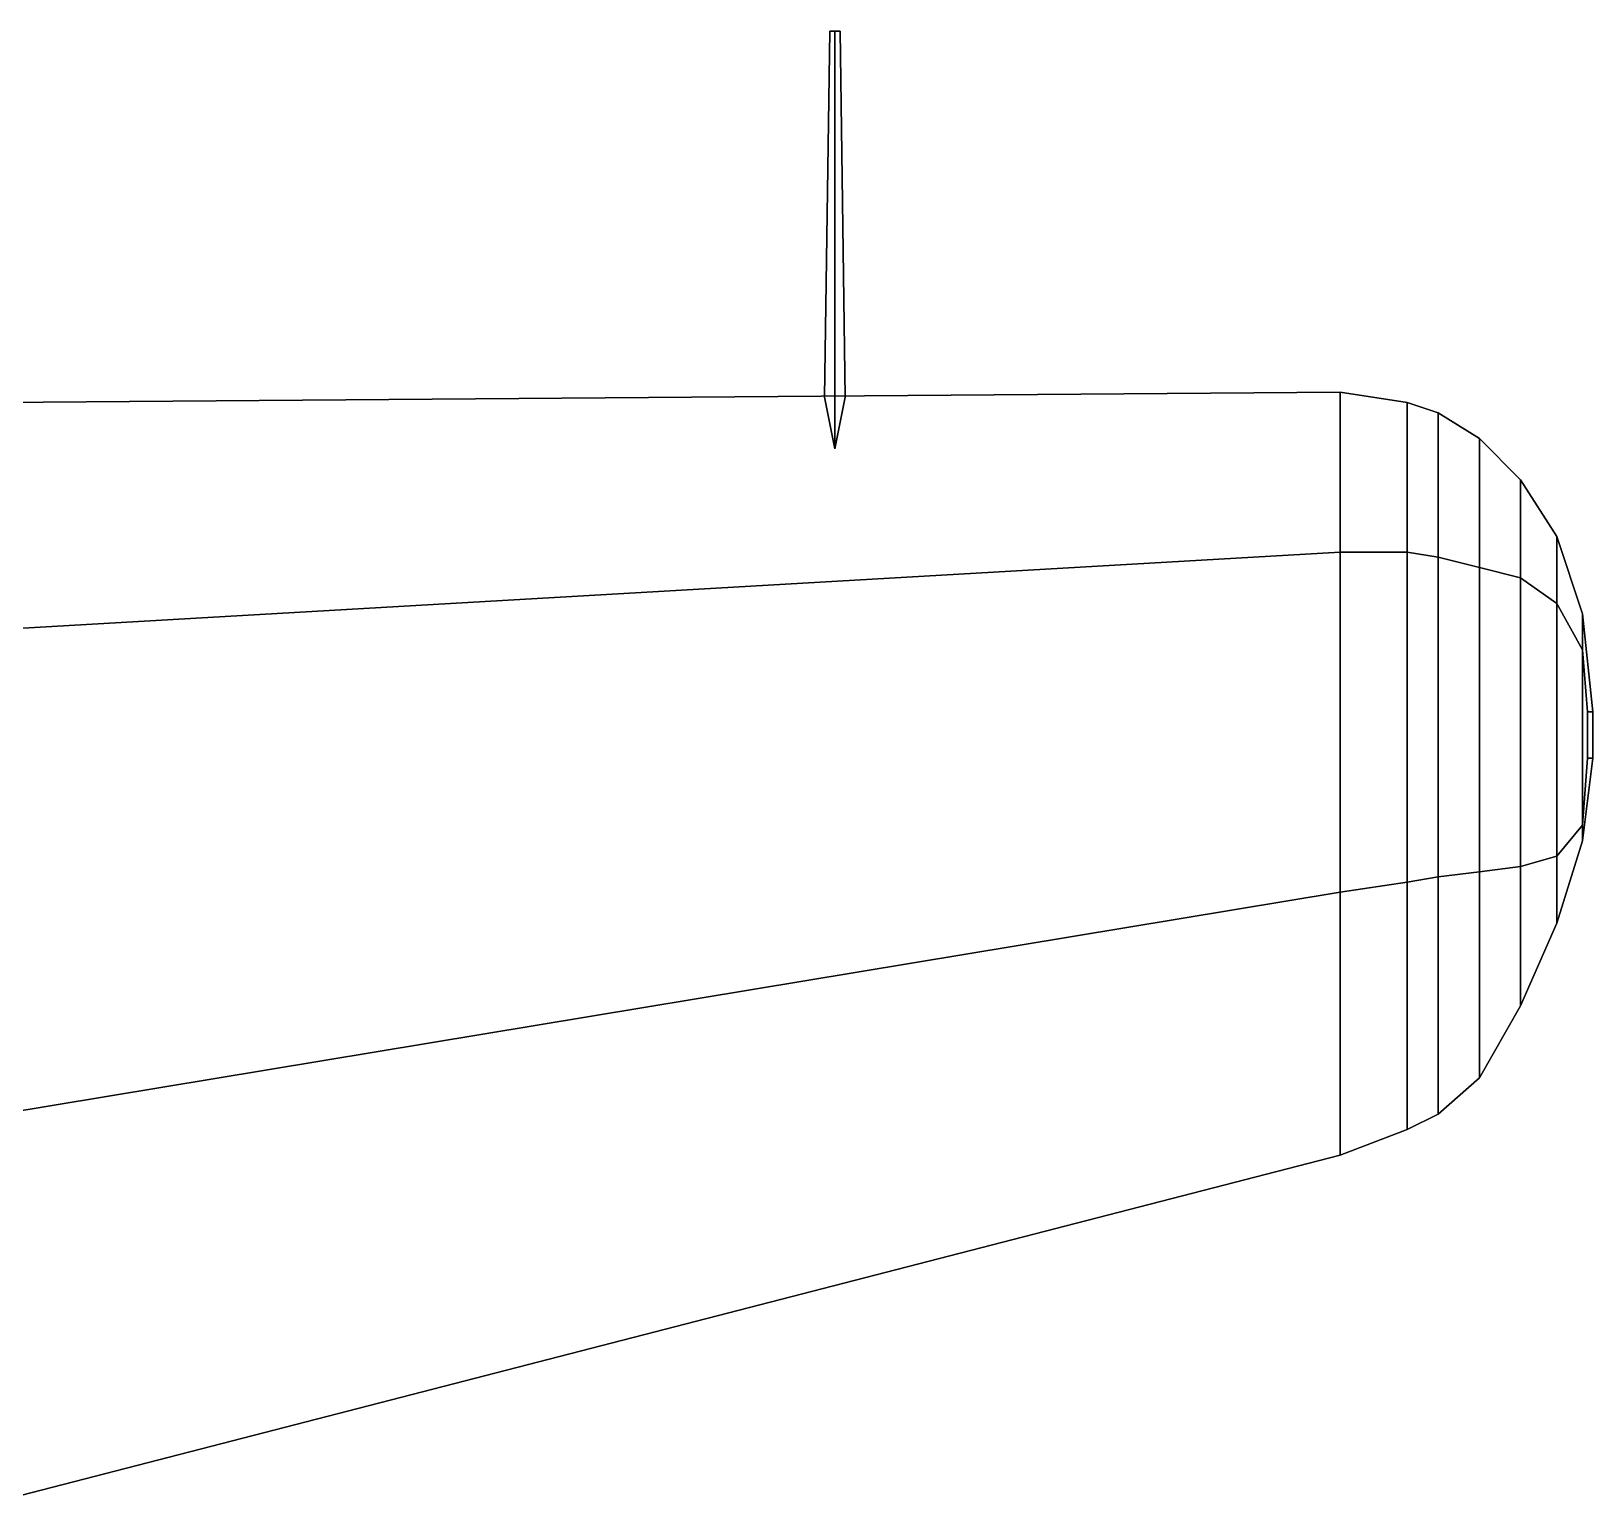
# Model space of a CAD drawing. Header units: millimetres. Extents: x -5.4 to 5.4, y -4.4 to 10.
# Drawn here: x 2.361 to 5.39, y 0.63 to 3.48 of the extents above; entities that cross this region are included whole.
import ezdxf

# ---------------------------------------------------------------- set-up
doc = ezdxf.new("R2010")
doc.units = ezdxf.units.MM
doc.layers.add('wing', color=5, linetype='Continuous')

msp = doc.modelspace()

# ---------------------------------------------------------------- linework, layer by layer
at = {"layer": 'wing'}
for points in [[(3.92, 2.67, -0.02), (3.9, 2.77), (3.91, 3.48), (3.92, 3.48, -0.01)], [(3.9, 2.77), (3.92, 2.67, 0.02), (3.92, 3.48, 0.01), (3.91, 3.48)], [(3.91, 3.48), (3.92, 3.48, 0.01), (3.93, 3.48), (3.92, 3.48, -0.01)], [(3.94, 2.77), (3.92, 2.67, -0.02), (3.92, 3.48, -0.01), (3.93, 3.48)], [(3.92, 2.67, 0.02), (3.94, 2.77), (3.93, 3.48), (3.92, 3.48, 0.01)], [(4.9, 2.78, 0.1), (2.3, 2.76, -0.16), (2.3, 2.32), (4.9, 2.47, 0.18)], [(4.9, 2.47, 0.02), (2.3, 2.32, -0.33), (2.3, 2.76, -0.16), (4.9, 2.78, 0.1)], [(5.03, 2.76, 0.11), (4.9, 2.78, 0.1), (4.9, 2.47, 0.18), (5.03, 2.47, 0.19)], [(5.03, 2.47, 0.04), (4.9, 2.47, 0.02), (4.9, 2.78, 0.1), (5.03, 2.76, 0.11)], [(5.09, 2.74, 0.12), (5.03, 2.76, 0.11), (5.03, 2.47, 0.19), (5.09, 2.46, 0.19)], [(5.09, 2.46, 0.05), (5.03, 2.47, 0.04), (5.03, 2.76, 0.11), (5.09, 2.74, 0.12)], [(5.17, 2.69, 0.13), (5.09, 2.74, 0.12), (5.09, 2.46, 0.19), (5.17, 2.44, 0.2)], [(5.17, 2.44, 0.06), (5.09, 2.46, 0.05), (5.09, 2.74, 0.12), (5.17, 2.69, 0.13)], [(5.25, 2.61, 0.14), (5.17, 2.69, 0.13), (5.17, 2.44, 0.2), (5.25, 2.42, 0.2)], [(5.25, 2.42, 0.08), (5.17, 2.44, 0.06), (5.17, 2.69, 0.13), (5.25, 2.61, 0.14)], [(5.32, 2.5, 0.15), (5.25, 2.61, 0.14), (5.25, 2.42, 0.2), (5.32, 2.37, 0.19)], [(5.32, 2.37, 0.1), (5.25, 2.42, 0.08), (5.25, 2.61, 0.14), (5.32, 2.5, 0.15)], [(5.37, 2.35, 0.15), (5.32, 2.5, 0.15), (5.32, 2.37, 0.19), (5.37, 2.28, 0.19)], [(5.37, 2.28, 0.12), (5.32, 2.37, 0.1), (5.32, 2.5, 0.15), (5.37, 2.35, 0.15)], [(2.3, 2.32), (2.3, 1.38), (4.9, 1.81, 0.18), (4.9, 2.47, 0.18)], [(4.9, 1.81, 0.02), (2.3, 1.38, -0.33), (2.3, 2.32, -0.33), (4.9, 2.47, 0.02)], [(4.9, 2.47, 0.18), (4.9, 1.81, 0.18), (5.03, 1.83, 0.19), (5.03, 2.47, 0.19)], [(5.03, 1.83, 0.04), (4.9, 1.81, 0.02), (4.9, 2.47, 0.02), (5.03, 2.47, 0.04)], [(5.03, 2.47, 0.19), (5.03, 1.83, 0.19), (5.09, 1.84, 0.19), (5.09, 2.46, 0.19)], [(5.09, 1.84, 0.05), (5.03, 1.83, 0.04), (5.03, 2.47, 0.04), (5.09, 2.46, 0.05)], [(5.09, 2.46, 0.19), (5.09, 1.84, 0.19), (5.17, 1.85, 0.2), (5.17, 2.44, 0.2)], [(5.17, 1.85, 0.06), (5.09, 1.84, 0.05), (5.09, 2.46, 0.05), (5.17, 2.44, 0.06)], [(5.17, 2.44, 0.2), (5.17, 1.85, 0.2), (5.25, 1.86, 0.2), (5.25, 2.42, 0.2)], [(5.25, 1.86, 0.08), (5.17, 1.85, 0.06), (5.17, 2.44, 0.06), (5.25, 2.42, 0.08)], [(5.25, 2.42, 0.2), (5.25, 1.86, 0.2), (5.32, 1.88, 0.19), (5.32, 2.37, 0.19)], [(5.32, 1.88, 0.1), (5.25, 1.86, 0.08), (5.25, 2.42, 0.08), (5.32, 2.37, 0.1)], [(5.32, 2.37, 0.19), (5.32, 1.88, 0.19), (5.37, 1.94, 0.19), (5.37, 2.28, 0.19)], [(5.37, 1.94, 0.12), (5.32, 1.88, 0.1), (5.32, 2.37, 0.1), (5.37, 2.28, 0.12)], [(5.39, 2.16, 0.15), (5.37, 2.35, 0.15), (5.37, 2.28, 0.19), (5.38, 2.16, 0.18)], [(5.38, 2.16, 0.13), (5.37, 2.28, 0.12), (5.37, 2.35, 0.15), (5.39, 2.16, 0.15)], [(5.37, 2.28, 0.19), (5.37, 1.94, 0.19), (5.38, 2.07, 0.18), (5.38, 2.16, 0.18)], [(5.38, 2.07, 0.13), (5.37, 1.94, 0.12), (5.37, 2.28, 0.12), (5.38, 2.16, 0.13)], [(5.38, 2.16, 0.18), (5.38, 2.07, 0.18), (5.39, 2.07, 0.15), (5.39, 2.16, 0.15)], [(5.39, 2.16, 0.15), (5.39, 2.07, 0.15), (5.38, 2.07, 0.13), (5.38, 2.16, 0.13)], [(5.38, 2.07, 0.18), (5.37, 1.94, 0.19), (5.37, 1.91, 0.15), (5.39, 2.07, 0.15)], [(5.39, 2.07, 0.15), (5.37, 1.91, 0.15), (5.37, 1.94, 0.12), (5.38, 2.07, 0.13)], [(5.37, 1.94, 0.19), (5.32, 1.88, 0.19), (5.32, 1.75, 0.15), (5.37, 1.91, 0.15)], [(5.37, 1.91, 0.15), (5.32, 1.75, 0.15), (5.32, 1.88, 0.1), (5.37, 1.94, 0.12)], [(5.32, 1.88, 0.19), (5.25, 1.86, 0.2), (5.25, 1.59, 0.14), (5.32, 1.75, 0.15)], [(5.32, 1.75, 0.15), (5.25, 1.59, 0.14), (5.25, 1.86, 0.08), (5.32, 1.88, 0.1)], [(5.17, 1.85, 0.2), (5.09, 1.84, 0.19), (5.09, 1.38, 0.12), (5.17, 1.45, 0.13)], [(5.17, 1.45, 0.13), (5.09, 1.38, 0.12), (5.09, 1.84, 0.05), (5.17, 1.85, 0.06)], [(5.25, 1.86, 0.2), (5.17, 1.85, 0.2), (5.17, 1.45, 0.13), (5.25, 1.59, 0.14)], [(5.25, 1.59, 0.14), (5.17, 1.45, 0.13), (5.17, 1.85, 0.06), (5.25, 1.86, 0.08)], [(5.03, 1.83, 0.19), (4.9, 1.81, 0.18), (4.9, 1.3, 0.1), (5.03, 1.35, 0.11)], [(5.03, 1.35, 0.11), (4.9, 1.3, 0.1), (4.9, 1.81, 0.02), (5.03, 1.83, 0.04)], [(5.09, 1.84, 0.19), (5.03, 1.83, 0.19), (5.03, 1.35, 0.11), (5.09, 1.38, 0.12)], [(5.09, 1.38, 0.12), (5.03, 1.35, 0.11), (5.03, 1.83, 0.04), (5.09, 1.84, 0.05)], [(4.9, 1.81, 0.18), (2.3, 1.38), (2.3, 0.63, -0.16), (4.9, 1.3, 0.1)], [(4.9, 1.3, 0.1), (2.3, 0.63, -0.16), (2.3, 1.38, -0.33), (4.9, 1.81, 0.02)]]:
    msp.add_3dface(points, dxfattribs=at)

doc.saveas('drawing.dxf')
